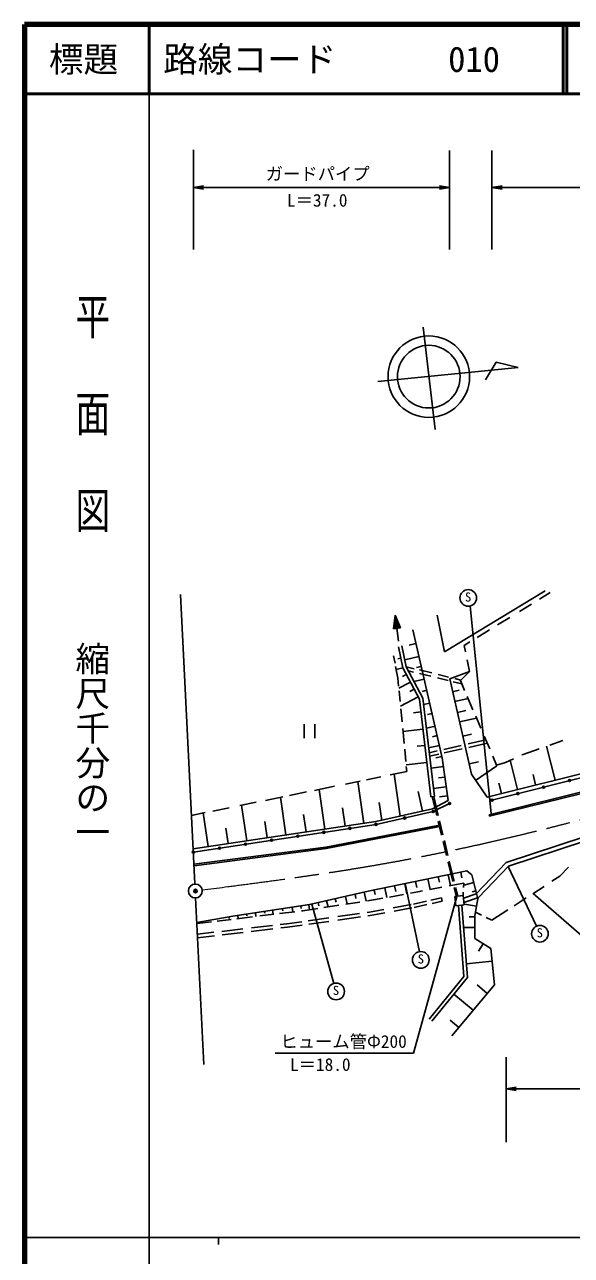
# Model space of a CAD drawing. Units: millimetres, scale not verified. Extents: x 40000 to 680000, y 20000 to 380000.
# Drawn here: x 40000 to 118928, y 202409 to 380000 of the extents above; entities that cross this region are included whole.
import ezdxf
from ezdxf.enums import TextEntityAlignment as Align

# ---------------------------------------------------------------- set-up
doc = ezdxf.new("R2010")
doc.units = ezdxf.units.MM
doc.header["$LTSCALE"] = 1000
doc.header["$PDMODE"] = 32
doc.header["$PDSIZE"] = 500
doc.linetypes.add('CHAIN', pattern=[18.5, 12, -1.5, 3.5, -1.5])
for name, color, linetype, lineweight in [('M-BGD', 7, 'Continuous', 25), ('M-BMK', 2, 'CHAIN', 13), ('M-BMK-SRVR', 3, 'Continuous', 25), ('M-STR-STR3', 7, 'Continuous', 25), ('M-STR-STRC', 7, 'Continuous', 25), ('M-TTL', 2, 'Continuous', 140), ('M-TTL-BAND', 7, 'Continuous', 25), ('M-TTL-LINE', 7, 'Continuous', 50)]:
    doc.layers.add(name, color=color, linetype=linetype, lineweight=lineweight)
doc.layers.add('M-OTRS', color=6, linetype='Continuous')
doc.layers.add('M-TTL-TXT', color=7, linetype='Continuous')
doc.styles.add('@ＭＳ ゴシック', font='')
doc.styles.add('ＭＳ ゴシック', font='')
doc.styles.get('@ＭＳ ゴシック').set_extended_font_data('@MS Gothic')
doc.styles.get('ＭＳ ゴシック').set_extended_font_data('MS Gothic')

# ---------------------------------------------------------------- blocks, each defined once
blk = doc.blocks.new('open_arrow')
at = {"color": 0, "linetype": 'Continuous', "lineweight": -2}
blk.add_lwpolyline([(7.5, 1.25), (0, 0), (7.5, -1.25)], dxfattribs=at)

msp = doc.modelspace()

# ---------------------------------------------------------------- linework, layer by layer
at = {"layer": 'M-BGD'}
for p, q in [((115150, 298293), (100591, 289513)), ((114317, 297094), (115866, 298045)), ((111440, 295327), (113149, 296377)), ((93482, 294798), (93229, 292814)), ((93240, 292898), (94222, 293031)), ((93247, 292949), (94202, 293079)), ((93253, 293000), (94182, 293127)), ((93260, 293052), (94162, 293174)), ((93266, 293103), (94142, 293222)), ((93273, 293154), (94122, 293270)), ((93279, 293206), (94102, 293318)), ((93286, 293257), (94082, 293365)), ((93292, 293309), (94062, 293413)), ((93299, 293360), (94042, 293461)), ((93306, 293411), (94022, 293509)), ((93312, 293463), (94002, 293556)), ((93319, 293514), (93982, 293604)), ((93325, 293565), (93962, 293652)), ((93332, 293617), (93942, 293700)), ((93338, 293668), (93922, 293747)), ((93345, 293719), (93902, 293795)), ((93351, 293771), (93882, 293843)), ((93358, 293822), (93862, 293891)), ((93364, 293873), (93842, 293938)), ((93371, 293925), (93822, 293986)), ((93378, 293976), (93802, 294034)), ((93384, 294027), (93782, 294081)), ((93391, 294079), (93762, 294129)), ((93397, 294130), (93742, 294177)), ((93404, 294181), (93722, 294225)), ((93410, 294233), (93702, 294272)), ((93417, 294284), (93682, 294320)), ((93423, 294335), (93662, 294368)), ((93430, 294387), (93642, 294416)), ((93436, 294438), (93622, 294463)), ((93443, 294490), (93602, 294511)), ((93450, 294541), (93582, 294559)), ((93456, 294592), (93562, 294607)), ((93463, 294644), (93542, 294654)), ((93469, 294695), (93522, 294702)), ((93476, 294746), (93502, 294750)), ((93994, 291026), (93482, 294798)), ((93482, 294798), (94255, 292953)), ((100591, 289513), (99545, 294798)), ((108275, 293383), (110020, 294455)), ((93229, 292814), (94255, 292953)), ((93234, 292846), (94242, 292983)), ((100296, 274218), (96031, 292674)), ((105317, 291566), (107084, 292652)), ((94592, 287176), (93962, 290238)), ((95067, 287347), (94452, 290339)), ((95504, 290477), (96486, 290704)), ((103453, 290422), (104287, 290933)), ((103641, 289509), (103453, 290422)), ((93467, 287847), (93259, 288908)), ((93860, 288511), (94299, 288601)), ((94864, 288333), (96924, 288809)), ((104224, 286679), (103880, 288348)), ((93884, 285713), (93562, 287360)), ((93638, 286971), (94593, 287168)), ((94542, 285924), (95100, 286220)), ((96996, 282653), (94592, 287176)), ((97482, 282804), (95067, 287347)), ((95067, 287347), (96222, 287066)), ((95381, 286756), (96113, 286578)), ((96565, 287241), (97250, 287399)), ((96990, 286879), (98782, 286444)), ((97012, 286359), (98628, 285967)), ((99707, 286219), (101187, 285859)), ((104224, 286679), (101372, 285580)), ((102903, 285358), (104224, 286679)), ((93995, 284547), (93884, 285713)), ((94025, 284240), (95683, 285122)), ((96196, 285223), (97673, 285565)), ((99598, 285731), (101150, 285354)), ((101372, 285580), (104487, 271848)), ((101886, 285175), (103109, 284877)), ((102117, 285633), (102971, 285426)), ((103514, 283933), (102903, 285358)), ((94209, 282309), (94061, 283857)), ((94272, 281652), (96811, 283001)), ((95594, 283763), (96227, 284100)), ((98648, 268569), (96996, 282653)), ((97387, 283793), (98048, 283946)), ((99144, 268627), (97482, 282804)), ((102723, 283961), (101787, 283748)), ((104024, 282743), (102114, 282309)), ((104720, 281121), (103891, 283053)), ((94487, 279398), (94309, 281258)), ((96155, 280692), (97212, 280816)), ((97587, 281907), (98471, 282111)), ((98156, 280451), (98820, 280605)), ((103671, 281013), (102470, 280740)), ((80371, 277045), (80371, 279045)), ((81871, 279045), (81871, 277045)), ((105231, 279929), (102780, 279373)), ((105858, 278469), (105113, 280205)), ((94786, 276258), (94578, 278436)), ((94618, 278022), (97500, 278359)), ((97989, 278480), (99244, 278770)), ((98872, 277242), (99560, 277401)), ((104516, 277611), (103245, 277323)), ((107140, 275480), (106350, 277319)), ((95032, 273684), (94862, 275464)), ((96646, 275862), (97777, 275995)), ((98322, 275643), (99883, 276004)), ((100519, 275417), (103001, 275976)), ((100567, 274915), (103153, 275498)), ((104015, 276205), (106581, 276783)), ((104102, 275712), (106781, 276315)), ((114258, 275500), (111985, 274707)), ((115357, 275884), (116574, 270984)), ((117698, 276701), (115805, 276040)), ((95079, 273188), (98065, 273538)), ((98404, 274941), (99573, 275204)), ((98462, 274441), (99787, 274740)), ((99377, 274202), (100252, 274404)), ((101119, 268032), (100296, 274218)), ((105526, 273633), (104153, 273321)), ((106760, 268546), (129657, 274233)), ((107467, 268100), (129832, 273740)), ((108132, 273165), (107575, 274464)), ((109398, 273551), (108132, 273165)), ((110577, 274077), (109398, 273551)), ((110090, 273860), (111140, 269634)), ((111985, 274707), (111776, 274613)), ((92759, 271728), (95172, 272219)), ((93327, 271844), (94224, 265779)), ((95172, 272219), (95101, 272957)), ((98663, 272728), (100462, 272967)), ((104487, 271848), (106760, 268546)), ((108178, 273058), (105108, 270945)), ((113401, 271798), (113769, 270316)), ((81845, 269509), (84756, 270101)), ((86326, 270420), (88446, 270851)), ((88093, 270779), (88987, 264739)), ((89367, 271038), (91400, 271452)), ((99011, 269767), (100855, 270012)), ((99738, 271299), (100667, 271422)), ((107065, 265985), (126249, 270717)), ((107113, 265791), (126303, 270524)), ((108454, 270540), (108822, 269058)), ((74752, 268066), (77275, 268579)), ((76915, 268506), (77719, 263072)), ((78243, 268776), (80689, 269273)), ((82508, 269643), (83357, 263906)), ((96817, 269330), (97449, 266498)), ((98648, 268569), (99144, 268627)), ((99506, 265890), (98854, 268593)), ((99713, 265886), (99054, 268617)), ((99895, 268584), (101025, 268734)), ((67184, 266527), (69537, 267005)), ((71052, 267313), (73418, 267795)), ((71330, 267370), (72089, 262239)), ((85889, 266972), (86278, 264338)), ((90696, 264992), (98896, 266821)), ((90725, 264599), (98993, 266452)), ((91164, 267758), (91545, 265181)), ((98896, 266821), (101119, 268032)), ((98993, 266452), (101350, 267624)), ((64100, 265899), (66057, 266297)), ((64337, 261092), (90696, 264992)), ((65787, 266243), (66501, 261412)), ((74665, 265008), (75011, 262671)), ((80277, 266018), (80649, 263506)), ((100195, 263036), (99719, 265007)), ((100382, 263115), (99903, 265097)), ((107065, 265985), (107113, 265791)), ((64361, 260601), (90725, 264599)), ((69053, 264054), (69381, 261838)), ((83495, 261328), (99670, 264439)), ((83527, 261130), (99708, 264242)), ((99670, 264439), (99708, 264242)), ((64449, 258835), (83495, 261328)), ((64475, 258637), (83527, 261130)), ((100904, 260101), (100419, 262107)), ((101105, 260120), (100588, 262261)), ((109529, 259116), (120793, 262804)), ((109858, 258592), (120968, 262230)), ((101995, 256429), (101306, 259284)), ((89614, 254954), (103827, 257889)), ((101804, 256369), (101136, 259135)), ((103122, 256885), (102952, 257708)), ((103827, 257889), (104540, 257302)), ((105173, 254588), (109529, 259116)), ((105506, 254070), (109858, 258592)), ((117252, 257128), (118491, 258450)), ((93568, 254928), (93401, 255736)), ((95164, 254574), (94862, 256038)), ((96607, 255505), (96430, 256361)), ((98533, 255202), (98217, 256731)), ((99873, 256256), (99712, 257039)), ((101481, 255762), (101156, 257337)), ((101274, 255723), (103408, 256128)), ((103408, 256128), (103363, 255491)), ((103387, 255824), (104824, 256192)), ((104540, 257302), (105420, 253864)), ((116101, 256382), (117252, 257128)), ((81145, 253026), (89614, 254954)), ((86545, 253114), (86298, 254199)), ((87834, 253916), (87697, 254517)), ((89288, 253532), (88996, 254813)), ((90579, 254475), (90445, 255126)), ((92307, 254051), (92018, 255451)), ((92677, 254119), (94708, 254490)), ((95698, 254672), (96784, 254870)), ((96784, 254870), (97418, 254991)), ((98516, 255199), (100234, 255526)), ((98655, 253656), (100180, 253990)), ((100180, 253990), (100286, 253501)), ((102326, 254206), (102016, 255491)), ((102091, 254176), (103282, 254325)), ((102259, 252835), (102091, 254176)), ((102526, 254231), (102220, 255501)), ((103317, 254827), (103282, 254325)), ((103282, 254325), (103450, 252984)), ((103331, 253938), (105173, 254588)), ((103407, 253328), (105506, 254070)), ((104590, 254859), (105130, 254997)), ((110650, 252847), (112395, 253978)), ((113348, 254596), (114983, 255656)), ((113418, 254641), (128289, 241667)), ((70035, 251349), (81145, 253026)), ((75874, 251626), (75785, 252216)), ((77271, 252118), (77223, 252434)), ((78719, 251969), (78617, 252644)), ((79925, 252485), (79872, 252833)), ((80181, 252145), (82317, 252470)), ((81119, 252288), (81010, 253005)), ((82476, 252823), (82367, 253304)), ((83179, 252602), (85337, 252930)), ((83803, 252697), (83600, 253585)), ((84955, 253382), (84845, 253868)), ((86388, 253090), (88381, 253394)), ((89505, 253565), (90369, 253696)), ((89782, 251936), (91850, 252316)), ((90369, 253696), (91701, 253940)), ((93218, 252568), (95794, 253043)), ((93330, 252081), (95899, 252554)), ((96155, 253109), (98011, 253516)), ((96254, 252619), (98069, 253016)), ((98837, 253184), (100286, 253501)), ((103450, 252984), (102259, 252835)), ((102623, 252880), (103399, 242652)), ((103120, 252942), (103913, 242492)), ((103507, 253077), (105233, 252779)), ((105420, 253864), (105001, 251432)), ((107466, 250782), (109758, 252268)), ((64871, 250300), (66977, 250554)), ((64878, 250426), (70035, 251349)), ((67810, 250654), (69797, 250894)), ((69511, 251004), (69468, 251247)), ((70622, 250993), (72886, 251266)), ((70851, 251021), (70784, 251462)), ((72058, 251407), (72022, 251648)), ((73395, 251327), (73317, 251844)), ((73957, 251395), (75989, 251640)), ((74677, 251786), (74638, 252043)), ((76785, 251736), (78985, 252001)), ((77875, 250258), (80014, 250560)), ((79989, 252122), (80181, 252145)), ((80921, 250688), (83925, 251111)), ((81028, 250198), (83934, 250607)), ((85196, 251290), (88322, 251730)), ((85210, 250787), (88505, 251251)), ((89434, 251886), (89782, 251936)), ((89530, 251395), (89862, 251442)), ((89862, 251442), (91988, 251833)), ((104170, 251260), (105001, 251260)), ((105001, 251432), (105001, 248120)), ((105085, 251919), (105951, 251505)), ((106625, 251183), (107466, 250782)), ((64947, 248748), (67320, 249026)), ((68484, 249161), (71499, 249514)), ((68514, 248662), (71526, 249013)), ((72717, 249153), (75841, 249517)), ((72748, 249660), (75774, 250013)), ((76874, 250141), (77875, 250258)), ((76977, 249650), (77939, 249763)), ((77939, 249763), (80085, 250065)), ((103365, 249718), (105001, 249718)), ((64972, 248248), (67423, 248534)), ((105001, 248120), (107307, 246695)), ((105516, 246289), (106193, 247384)), ((107307, 246695), (107810, 241454)), ((103761, 244490), (107484, 244848)), ((103399, 242652), (98417, 236507)), ((103913, 242492), (98806, 236192)), ((107810, 241454), (101647, 234075)), ((101965, 240089), (104736, 237774)), ((105312, 241433), (106773, 240213)), ((101412, 236352), (102671, 235301))]:
    msp.add_line(p, q, dxfattribs=at)
for centre in [(114922, 269980), (118649, 270920), (107467, 268100), (111194, 269040), (98993, 266452), (101350, 267624), (90725, 264599), (94859, 265525), (79427, 262886), (83193, 263457), (86959, 264028), (68128, 261172), (71894, 261743), (75660, 262315), (64361, 260601)]:
    msp.add_circle(centre, 150, dxfattribs=at)
at = {"layer": 'M-BMK'}
msp.add_open_spline([(65648, 255142), (74411, 256271), (83174, 257399), (91869, 258938), (100772, 260513), (109604, 262518), (118364, 264779), (125226, 266551), (132045, 268479), (138820, 270554), (139949, 270899), (141077, 271249), (142204, 271603), (143330, 271957), (144456, 272315), (145580, 272677), (146704, 273038), (147827, 273403), (148949, 273774), (150378, 274247), (151805, 274730), (153229, 275218), (154179, 275544), (155128, 275872), (156076, 276204), (156234, 276259), (156392, 276315), (156549, 276370), (156707, 276426), (156865, 276481), (157023, 276537), (157181, 276593), (157338, 276649), (157496, 276705), (157852, 276832), (158207, 276960), (158563, 277087), (158918, 277214), (159274, 277339), (159628, 277471), (159981, 277602), (160331, 277739), (160681, 277875)], degree=3, knots=[0, 0, 0, 0, 1, 1, 1, 2, 2, 2, 3, 3, 3, 4, 4, 4, 5, 5, 5, 6, 6, 6, 7, 7, 7, 8, 8, 8, 9, 9, 9, 10, 10, 10, 11, 11, 11, 12, 12, 12, 13, 13, 13, 14, 14, 14, 14], dxfattribs=at)
at = {"layer": 'M-BMK-SRVR'}
for p, q in [((97546, 336339), (99283, 321597)), ((90966, 328485), (111266, 330534)), ((108058, 331275), (106547, 328730)), ((111266, 330534), (108058, 331275)), ((62524, 297784), (64589, 256003)), ((64688, 253999), (65876, 229953))]:
    msp.add_line(p, q, dxfattribs=at)
for centre, radius in [((98346, 329204), 5885), ((98346, 329204), 4520), ((64645, 254992), 1000)]:
    msp.add_circle(centre, radius, dxfattribs=at)
at = {"layer": 'M-OTRS'}
msp.add_point((64665, 254984), dxfattribs=at)
at = {"layer": 'M-STR-STR3'}
for p, q in [((64361, 347548), (64361, 361916)), ((101350, 347548), (101350, 361833)), ((107467, 347548), (107467, 361833)), ((64361, 356477), (101350, 356477)), ((107467, 356477), (238593, 356477)), ((102410, 254216), (96159, 231595)), ((96159, 231595), (76154, 231565)), ((109504, 231031), (109504, 218764)), ((326685, 226449), (109504, 226449))]:
    msp.add_line(p, q, dxfattribs=at)
at = {"layer": 'M-STR-STRC'}
for p, q in [((104309, 296099), (107340, 266189)), ((113905, 249918), (109794, 258526)), ((96992, 246229), (94944, 256055)), ((84655, 241650), (81438, 253092))]:
    msp.add_line(p, q, dxfattribs=at)
for centre in [(104043, 297269), (114391, 248821), (97189, 245046), (84969, 240492)]:
    msp.add_circle(centre, 1200, dxfattribs=at)
at = {"layer": 'M-TTL'}
for p, q in [((40000, 380000), (40000, 20000)), ((680000, 380000), (40000, 380000))]:
    msp.add_line(p, q, dxfattribs=at)
at = {"layer": 'M-TTL-BAND'}
for p, q in [((58000, 370000), (58000, 20000)), ((40000, 205000), (579000, 205000)), ((68000, 205000), (68000, 204000))]:
    msp.add_line(p, q, dxfattribs=at)
at = {"layer": 'M-TTL-LINE'}
for p, q in [((58000, 380000), (58000, 370000)), ((117750, 380000), (117750, 370000)), ((118250, 380000), (118250, 370000)), ((40000, 370000), (680000, 370000))]:
    msp.add_line(p, q, dxfattribs=at)

# ---------------------------------------------------------------- block references
at = {"layer": 'M-STR-STR3', "xscale": 193, "yscale": 193}
for p in [(64361, 356477), (107467, 356477), (109504, 226449)]:
    msp.add_blockref('open_arrow', p, dxfattribs=at)
at = {"layer": 'M-STR-STR3', "xscale": 193, "yscale": 193, "rotation": 180}
msp.add_blockref('open_arrow', (101350, 356477), dxfattribs=at)

# ---------------------------------------------------------------- texts
at = {"layer": 'M-STR-STR3', "style": 'ＭＳ ゴシック'}
for s, p in [('ガードパイプ', (74798, 357009)), ('L＝37.0', (77870, 353184)), ('ヒューム管Φ200', (76920, 231806)), ('L＝18.0', (78318, 228480))]:
    msp.add_text(s, height=1833, dxfattribs=at).set_placement(p, align=Align.BOTTOM_LEFT)
at = {"layer": 'M-STR-STRC', "style": 'ＭＳ ゴシック'}
for p in [(103573, 296350), (113911, 247903), (96748, 244127), (84499, 239585)]:
    msp.add_text('S', height=1320, dxfattribs=at).set_placement(p, align=Align.BOTTOM_LEFT)
at = {"layer": 'M-TTL-BAND', "style": '@ＭＳ ゴシック', "width": 1.4}
msp.add_text('平  面  図', height=3666, rotation=270, dxfattribs=at).set_placement((49777, 306475), align=Align.MIDDLE_RIGHT)
at = {"layer": 'M-TTL-BAND', "style": '@ＭＳ ゴシック'}
msp.add_text('縮尺千分の一', height=3666, rotation=270, dxfattribs=at).set_placement((49777, 261030), align=Align.MIDDLE_RIGHT)
at = {"layer": 'M-TTL-TXT', "style": 'ＭＳ ゴシック'}
msp.add_text('標題', height=3666, dxfattribs=at).set_placement((48500, 375000), align=Align.MIDDLE_CENTER)
for s, p in [('路線コード', (60000, 375000)), ('010', (101142, 375000))]:
    msp.add_text(s, height=3666, dxfattribs=at).set_placement(p, align=Align.MIDDLE_LEFT)

doc.saveas('drawing.dxf')
